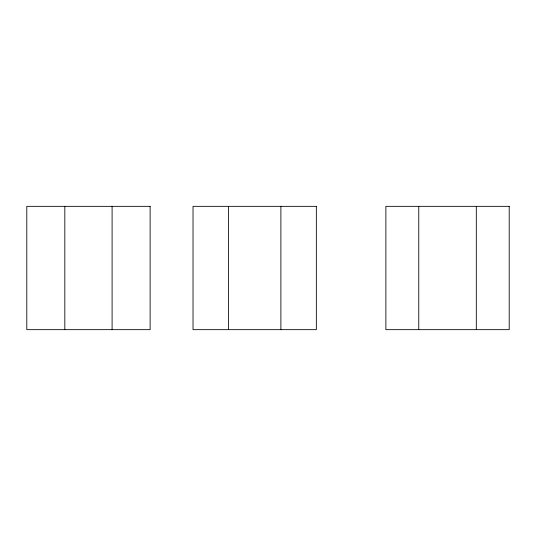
<?xml version="1.0" encoding="UTF-8"?>
<svg xmlns="http://www.w3.org/2000/svg" width="536" height="536" viewBox="0 0 536 536"><rect width="100%" height="100%" fill="white"/><g stroke="black" fill="none" stroke-linecap="round" stroke-linejoin="round"><path stroke-width="0.8" d="M476.31 206.34L476.31 329.66M418.763 206.34L418.763 329.66M280.891 206.34L280.891 329.66M228.477 206.34L228.477 329.66M112.098 206.34L112.098 329.66M64.823 206.34L64.823 329.66M150.127 206.34L26.8 206.34L26.8 329.66L150.127 329.66L150.127 206.34M316.347 206.34L193.02 206.34L193.02 329.66L316.347 329.66L316.347 206.34M509.2 206.34L385.873 206.34L385.873 329.66L509.2 329.66L509.2 206.34"/></g></svg>
